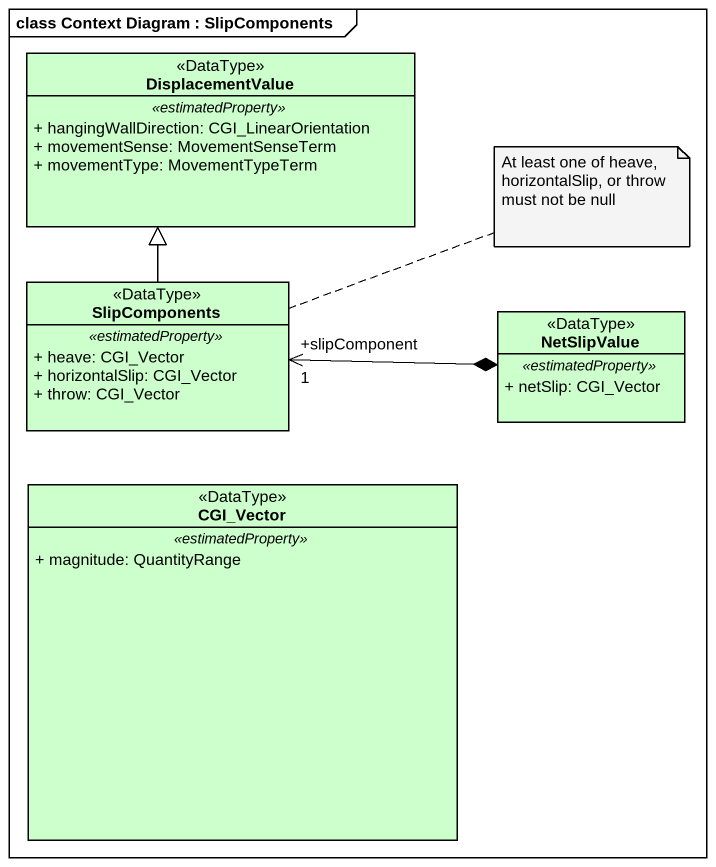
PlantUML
@startuml
mainframe class Context Diagram : SlipComponents
hide circle
hide empty members
skinparam classAttributeIconSize 0
class DisplacementValue <<DataType>> #CCFFCC {
  .. <<estimatedProperty>> ..
  + hangingWallDirection: CGI_LinearOrientation
  + movementSense: MovementSenseTerm
  + movementType: MovementTypeTerm
}
class SlipComponents <<DataType>> #CCFFCC {
  .. <<estimatedProperty>> ..
  + heave: CGI_Vector
  + horizontalSlip: CGI_Vector
  + throw: CGI_Vector
}
class NetSlipValue <<DataType>> #CCFFCC {
  .. <<estimatedProperty>> ..
  + netSlip: CGI_Vector
}
class CGI_Vector <<DataType>> #CCFFCC {
  .. <<estimatedProperty>> ..
  + magnitude: QuantityRange
}
SlipComponents -up-|> DisplacementValue
NetSlipValue *-left-> "+slipComponent\n1" SlipComponents
note right of SlipComponents : At least one of heave, horizontalSlip, or throw must not be null
@enduml
